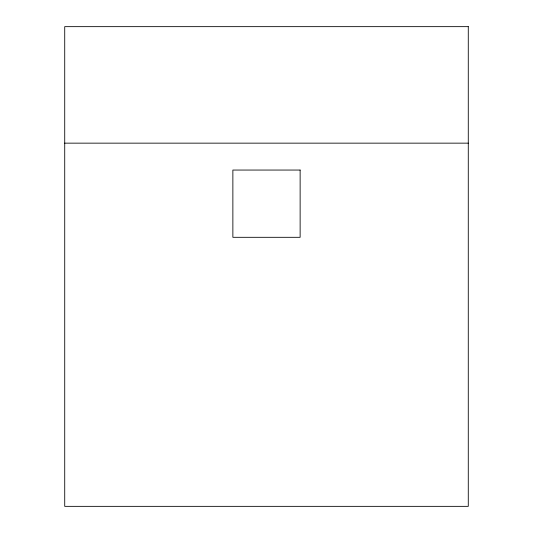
<?xml version="1.0" encoding="UTF-8"?>
<svg xmlns="http://www.w3.org/2000/svg" width="533" height="533" viewBox="0 0 533 533"><rect width="100%" height="100%" fill="white"/><g stroke="black" fill="none" stroke-linecap="round" stroke-linejoin="round"><path stroke-width="0.8" d="M64.72 143.15L468.28 143.15M468.28 26.65L64.72 26.65L64.72 506.35L468.28 506.35L468.28 26.65M300.132 170.054L232.868 170.054L232.868 237.312L300.132 237.312L300.132 170.054"/></g></svg>
